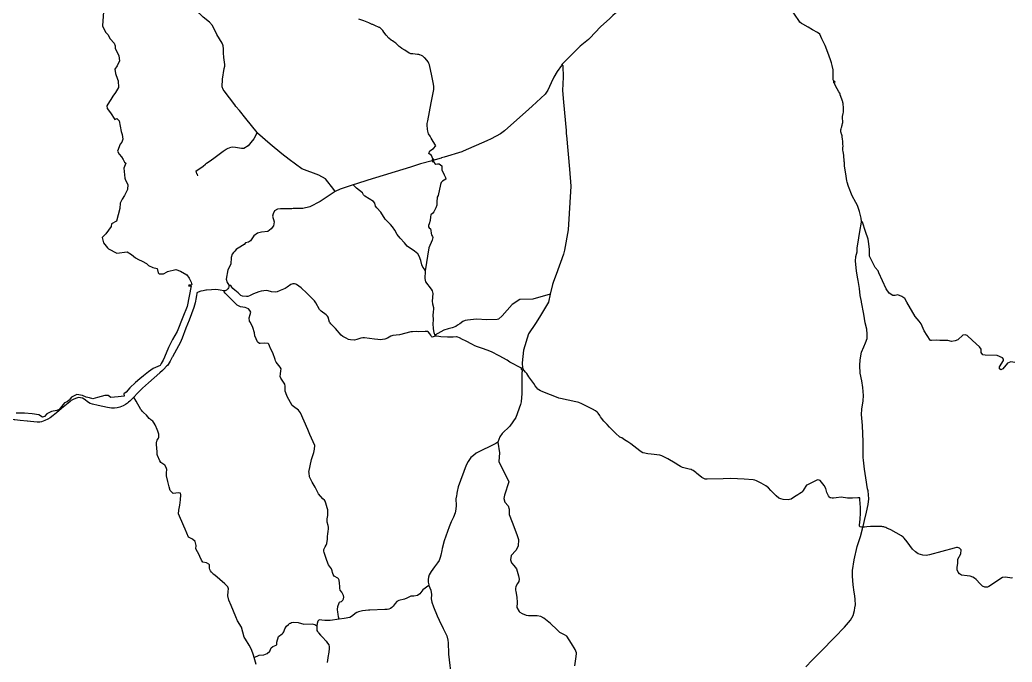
# Model space of a CAD drawing. Extents: x 0 to 452, y 0 to 685.
# Drawn here: x 90.6 to 255.6, y 258.5 to 365.3 of the extents above; entities that cross this region are included whole.
import ezdxf

# ---------------------------------------------------------------- set-up
doc = ezdxf.new("R2010")
doc.units = 0
doc.layers.get('0').update_dxf_attribs({"linetype": 'CONTINUOUS'})

msp = doc.modelspace()

# ---------------------------------------------------------------- linework, layer by layer
at = {"color": 2}
for points in [[(124.304557, 361.320512), (124.245026, 361.417526), (123.391745, 362.840764), (122.658629, 364.356606), (122.132769, 364.905616), (121.084358, 365.753385), (120.407465, 366.387283), (120.229974, 366.751085), (120.035946, 367.157882), (119.910269, 367.700278), (119.803333, 368.116996), (119.716241, 368.441111), (119.629149, 369.385894), (119.571823, 370.167517), (119.503472, 370.468481), (119.421893, 370.608489), (119.295113, 370.749601), (119.068012, 370.923785), (118.888316, 370.952448), (118.718542, 370.96237), (118.505773, 370.928194), (118.311745, 370.851024), (117.71092, 370.491632)], [(222.380087, 363.637821), (221.678941, 364.041311), (220.810226, 364.558351), (220.58533, 364.68513), (220.49934, 364.733637), (220.298698, 364.895694), (220.095851, 365.164687), (219.493924, 366.080807), (218.723325, 367.222925), (218.482995, 367.580113), (218.31763, 367.798394), (218.128012, 367.920764), (217.910833, 367.980295), (217.310009, 368.171016), (216.963845, 368.384887), (216.8073, 368.575607), (216.719106, 368.725538), (216.619887, 368.928385), (216.560356, 369.152179), (216.574687, 369.48401), (216.732335, 369.990026), (216.994713, 370.496042), (217.014557, 370.532422)], [(159.794002, 344.321033), (159.02671, 345.596545), (158.812838, 345.937196), (158.572509, 346.334071), (158.497543, 346.540226), (158.455651, 346.766224), (158.409349, 347.123412), (158.347613, 347.758412), (158.363047, 348.077014), (158.440217, 348.525703), (159.006866, 351.471398), (159.424688, 353.696102), (159.463273, 354.045573), (159.455556, 354.247318), (159.3398, 354.85145), (159.030018, 356.23941), (158.777561, 357.522639), (158.715825, 357.792734), (158.639757, 358.011016), (158.493134, 358.283316), (158.303516, 358.577665), (157.962865, 358.949184), (157.851519, 359.0473), (157.737969, 359.143212), (157.627726, 359.222587), (157.517483, 359.285425), (157.399523, 359.352674), (157.132734, 359.462917), (157.045643, 359.48717), (156.944219, 359.511424), (156.749088, 359.550009), (156.344497, 359.588594), (155.958646, 359.619462), (155.642248, 359.652535), (155.518776, 359.698837), (155.355616, 359.764982), (155.105365, 359.917118), (154.857318, 360.070356), (154.609271, 360.226901), (154.139636, 360.508021), (153.850799, 360.72079), (153.707483, 360.836545), (153.581806, 360.953403), (153.392188, 361.116562), (153.103351, 361.399887), (152.95342, 361.525564), (152.792465, 361.642422), (152.555443, 361.796762), (152.342674, 361.914722), (151.952413, 362.213481), (151.501519, 362.737135), (151.126693, 363.254175), (150.941484, 363.50112), (150.847778, 363.625694), (150.761788, 363.722708), (150.681311, 363.808698), (150.619575, 363.866024), (150.590912, 363.892482), (150.552326, 363.918941), (150.448698, 363.989496), (150.349479, 364.036901), (150.238134, 364.085408), (149.744245, 364.276128), (149.286736, 364.510946), (149.198542, 364.534097), (148.663863, 364.797578), (147.834835, 365.108463), (146.989271, 365.41053)], [(223.607092, 362.901398), (223.217934, 363.163776), (222.380087, 363.637821)], [(124.593394, 357.21947), (124.693715, 357.607526), (124.69592, 357.880929), (124.552604, 359.041788), (124.523941, 359.277708), (124.494175, 359.526857), (124.483151, 359.781519), (124.473229, 360.015234), (124.454488, 360.48928), (124.426927, 360.95671), (124.377318, 361.157352), (124.304557, 361.320512)], [(224.486832, 361.041597), (223.960972, 362.10434), (223.607092, 362.901398)], [(225.804236, 355.656224), (225.799826, 356.219566), (225.800929, 356.99678), (225.667535, 357.672569), (225.545165, 358.145512), (225.385312, 358.637196), (225.180261, 359.229201), (224.966389, 359.863099), (224.486832, 361.041597)], [(143.02934, 336.741823), (142.822083, 337.10783), (141.433021, 338.878333), (140.33059, 339.485773), (137.479705, 340.545208), (135.387292, 342.087509), (134.170208, 343.028984), (132.226623, 344.599948), (130.146337, 346.468568), (130.074679, 346.556762), (128.191727, 348.867457), (127.11355, 350.189271), (126.556823, 350.895929), (126.341849, 351.168229), (124.562526, 353.465694), (124.451181, 353.696102), (124.280304, 354.161328), (124.334323, 355.447864), (124.593394, 357.21947)], [(180.725851, 357.850061), (180.890113, 357.632882), (180.928698, 355.748828), (180.843811, 353.554991), (181.01138, 351.614713), (181.41928, 346.901823), (181.444636, 346.522587)], [(225.93763, 355.043273), (225.913377, 355.114931), (225.852743, 355.289114), (225.804236, 355.656224)], [(225.93763, 355.043273), (225.906762, 354.961693), (225.90566, 354.882318), (225.977318, 354.757743), (226.048976, 354.752231), (226.110712, 354.819479), (226.131658, 354.941849), (226.082049, 355.063116), (225.994957, 355.089575), (225.93763, 355.043273)], [(227.241806, 347.504852), (227.267162, 347.593047), (227.315668, 347.767231), (227.386224, 348.048351), (227.424809, 348.231354), (227.435833, 348.363646), (227.436936, 348.414357), (227.430321, 348.469479), (227.420399, 348.579722), (227.392838, 348.803516), (227.386224, 349.027309), (227.393941, 349.24559), (227.478828, 349.738377), (227.517413, 349.931302), (227.552691, 350.123125), (227.560408, 350.174939), (227.560408, 350.309436), (227.56592, 350.52441), (227.56592, 350.667726), (227.554896, 350.838602), (227.500877, 351.179253), (227.468906, 351.375486), (227.431424, 351.568412), (227.412682, 351.657708), (227.387326, 351.751415), (227.317873, 351.942135), (227.25283, 352.127344), (227.0125, 352.811953), (226.968403, 352.94204), (226.909974, 353.076537), (226.766658, 353.340017), (226.486641, 353.835009), (226.277179, 354.213142), (226.089766, 354.605607), (226.061102, 354.689392), (226.048976, 354.752231)], [(130.074679, 346.556762), (129.533386, 345.481892), (129.042804, 344.892092), (128.588602, 344.358516), (127.868715, 343.887778), (127.455304, 343.883368), (126.488472, 344.091727)], [(181.444636, 346.522587), (181.468889, 346.331866)], [(230.554609, 331.802934), (230.508307, 332.29572), (230.190807, 333.436736), (229.853463, 334.40908), (229.602109, 334.9173), (228.995773, 336.017526), (228.370694, 337.570851), (228.165643, 338.295148), (228.11934, 338.552014), (227.905469, 339.675391), (227.705929, 340.946493), (227.6927, 341.247457), (227.687187, 341.549523), (227.675061, 341.733628), (227.650807, 342.145937), (227.624349, 342.431467), (227.619939, 342.475564), (227.604505, 342.615573), (227.57474, 342.759991), (227.517413, 343.145842), (227.476623, 343.387274), (227.446858, 343.630912), (227.457882, 344.111571), (227.458984, 344.1248), (227.461189, 344.218507), (227.446858, 344.65066), (227.410477, 345.079505), (227.368585, 345.533707), (227.348741, 345.760807), (227.33441, 345.877665), (227.309054, 345.985703), (227.199913, 346.319739), (227.169045, 346.432187), (227.154713, 346.489514), (227.121641, 346.655981), (227.118333, 346.700078), (227.104002, 346.861033), (227.108412, 346.947023), (227.123845, 347.030807), (227.160226, 347.196172)], [(227.160226, 347.196172), (227.202118, 347.369253), (227.241806, 347.504852)], [(181.468889, 346.331866), (181.489835, 346.084922), (181.977109, 340.454809), (182.209722, 337.663455), (181.778672, 330.359852), (181.176745, 326.997439), (181.025712, 326.330469), (179.784375, 322.982387), (179.357734, 321.78625), (179.186858, 321.307795), (178.809826, 319.716988), (178.489019, 318.363203), (177.016172, 315.882734), (176.322743, 314.84204), (175.156372, 313.09138), (174.349393, 310.367274), (174.154262, 308.299114), (174.197257, 307.407248)], [(121.47572, 341.279427), (121.604705, 341.410616), (121.667543, 341.464635), (122.240807, 341.868125), (123.101806, 342.441389), (124.450078, 343.441293), (124.938455, 343.774227), (125.145712, 343.88888), (125.248238, 343.945104), (125.480851, 344.029991)], [(126.488472, 344.091727), (125.911901, 344.121493), (125.480851, 344.029991)], [(158.62763, 343.074184), (158.796302, 343.519566), (159.364054, 343.904314), (159.794002, 344.321033)], [(159.292396, 342.172396), (159.254913, 342.160269), (159.044349, 342.726918), (158.62763, 343.074184)], [(159.367361, 341.724809), (159.397127, 341.664175), (159.431302, 341.611259), (159.591155, 341.398489), (159.786285, 341.28053), (160.046458, 341.369826), (160.322066, 341.351085), (160.759731, 341.047917)], [(119.962083, 340.185816), (120.381007, 340.472448), (121.109713, 340.971849), (121.47572, 341.279427)], [(120.226667, 339.376632), (120.148394, 339.572864), (120.05579, 339.682005), (119.962083, 340.185816)], [(160.759731, 341.047917), (160.799418, 340.377639), (161.162118, 339.514436), (161.373785, 339.064644), (161.436623, 338.780217), (160.888715, 338.470434), (160.651693, 338.252153), (160.565703, 337.941267), (160.139062, 336.081467), (159.997951, 335.827908), (159.954957, 334.955885), (159.918576, 334.491762), (159.781875, 334.045278), (159.469887, 333.369488), (159.265937, 333.146797), (158.961667, 332.873394), (158.871268, 332.563611), (158.808429, 331.928611), (158.648576, 331.402752), (158.565894, 331.080842), (158.563689, 330.896736), (158.654088, 330.722552), (158.885599, 330.538446), (158.970486, 330.334496), (158.974896, 329.793203), (159.028915, 329.553976), (159.19428, 329.266241), (159.251606, 329.082135), (159.247196, 328.912361), (159.164514, 328.658802), (158.589045, 327.399826), (158.012474, 323.551241)], [(158.012474, 323.551241), (157.893412, 323.830156), (157.610087, 324.153168), (157.452439, 324.564375), (157.296997, 325.27434), (157.013672, 326.025095), (156.795391, 326.381181), (156.224332, 326.82105), (154.984097, 327.645668), (154.54092, 328.220035), (153.86513, 329.00276), (153.349193, 329.602482), (152.980981, 330.31796), (152.597335, 330.854844), (152.253377, 331.281484), (151.342769, 332.140278), (150.644931, 333.303342), (149.966936, 334.030946), (149.74645, 334.297734), (149.608646, 334.837925), (149.395877, 335.077153), (147.988073, 335.985556), (147.75105, 336.220373), (147.583481, 336.558819), (146.614444, 337.333828), (146.025747, 337.886146)], [(230.195217, 320.607752), (229.978038, 321.960434), (229.927326, 322.23053), (229.685894, 323.526988), (229.686997, 323.563368), (229.527144, 325.171814), (229.612031, 325.967769), (229.802752, 326.749392), (229.825903, 327.329271), (230.115842, 329.038038), (230.251441, 330.120625), (230.5502, 331.684974), (230.554609, 331.802934)], [(234.609349, 320.56145), (233.422031, 323.220512), (233.299662, 323.546832), (232.783724, 324.143246), (232.089193, 325.565382), (231.855477, 326.028403), (231.874219, 327.09776), (231.77941, 328.038134), (231.62066, 328.845113), (231.203941, 330.090859), (230.70013, 331.629852), (230.554609, 331.802934)], [(158.012474, 323.551241), (157.987118, 323.273429)], [(157.987118, 323.273429), (157.929792, 322.50283), (157.91987, 322.275729), (157.984913, 322.008941), (158.085234, 321.722309), (158.988125, 320.523967), (159.154592, 320.254974), (159.260425, 319.805182), (159.182153, 318.528568), (159.216328, 318.095312), (159.375078, 317.484566), (159.405946, 317.232109)], [(124.779705, 319.873533), (124.595599, 320.096224), (124.527248, 320.24395)], [(158.917569, 312.870894), (158.764332, 313.121146), (158.542743, 313.398958), (158.368559, 313.49928), (158.000347, 313.491562), (156.96737, 313.45408), (156.548446, 313.458489), (155.878168, 313.451875), (155.61138, 313.40447), (153.750477, 312.93704), (152.631511, 312.815773), (152.289757, 312.717656), (151.72862, 312.385825), (151.315208, 312.217153), (150.931562, 312.139982), (150.520356, 312.116832), (150.117969, 312.165338), (149.592109, 312.235894), (147.943976, 312.429922), (147.626476, 312.442049), (147.317795, 312.390234), (146.9573, 312.250226), (146.635391, 312.133368), (146.279306, 312.067222), (145.564931, 312.085963), (145.247431, 312.17526), (144.872604, 312.359366), (144.330208, 312.668047), (144.014913, 312.903967), (143.091076, 313.990963), (142.327092, 314.748333), (142.200312, 314.902674), (142.109913, 315.043785), (141.851944, 315.840842), (141.749418, 316.058021), (141.536649, 316.249844), (140.69329, 316.888151), (140.445243, 317.168168), (139.851033, 318.24855), (139.608498, 318.561641), (138.310937, 319.847075), (137.401432, 320.716892), (136.599965, 321.31), (136.483108, 321.366224), (136.28908, 321.42796), (136.010165, 321.403707), (135.69928, 321.286849), (135.073099, 320.83816), (134.708194, 320.618776), (133.891293, 320.285842), (133.376458, 320.074175), (133.144948, 320.032283), (132.459236, 320.074175), (131.917943, 320.23954), (131.578394, 320.303481), (131.183724, 320.268203), (130.725113, 320.209774), (130.36572, 320.103941), (129.909314, 319.903299), (129.452908, 319.751163), (128.813498, 319.425946), (128.54671, 319.31901), (128.275512, 319.311293), (127.651537, 319.360903), (127.368212, 319.452405), (126.915113, 319.893377), (126.339644, 320.376241), (126.026554, 320.658463), (125.851268, 320.854696), (125.72559, 321.104948), (125.598811, 321.15125), (125.467622, 321.109357), (125.365095, 321.06526)], [(221.260018, 257.749366), (222.320556, 258.855104), (223.771354, 260.320234), (226.102995, 262.69487), (227.710338, 264.358437), (228.691502, 265.496146), (229.132474, 266.292101), (229.368394, 267.126641), (229.43454, 267.564306), (229.51612, 268.035043), (229.47974, 268.92691), (229.418004, 269.560807), (229.327604, 270.161632), (229.131372, 271.368793), (229.049792, 272.832821), (229.066328, 273.777604), (229.324297, 275.532674), (229.843542, 277.738637), (230.383733, 279.416537), (230.724384, 280.696458), (230.768481, 280.962144), (230.787222, 281.06908), (231.037474, 282.048038), (231.393559, 283.483403), (231.634991, 284.707101), (231.748542, 285.688264), (231.663655, 286.995746), (231.519236, 287.360651), (231.264575, 289.143281), (231.023143, 290.579748), (230.848958, 292.073542), (230.796042, 292.527743), (230.839037, 294.034766), (230.828012, 294.342344), (230.825807, 294.771189), (230.824705, 295.186806), (230.767379, 296.494288), (230.682491, 297.8602), (230.511615, 299.694644), (230.567838, 300.561155), (230.839037, 301.968958), (230.852266, 302.836571), (230.767379, 304.20138), (230.567838, 305.282864), (230.312075, 306.561684), (230.241519, 307.828377), (230.30105, 308.762135), (230.554609, 310.060799), (230.939358, 310.935026), (231.188507, 311.583255), (231.482856, 312.347239), (231.478446, 313.046181), (231.42112, 313.88513), (231.165356, 314.909288), (230.923924, 316.360087), (230.525946, 318.378637), (230.50941, 318.476753), (230.340738, 319.460121), (230.195217, 320.607752)], [(256.005321, 308.325573), (255.368116, 308.444635), (254.815799, 308.200998), (254.024254, 307.280469), (253.71888, 307.118412), (253.476345, 307.261727), (253.47855, 307.603481), (254.15875, 308.689375), (254.145521, 308.908759), (253.955903, 309.11822), (253.082778, 309.469896), (251.067535, 309.580139), (250.721372, 309.633056), (250.432535, 309.973707), (250.421511, 310.550278), (250.130469, 310.939436), (248.968507, 311.966901), (248.088768, 312.795929), (247.764653, 312.950269), (247.395338, 312.899557), (246.53875, 312.121241), (246.083446, 311.919496), (245.480417, 311.844531), (244.87408, 311.979028), (243.564393, 311.97572), (242.934905, 312.023125), (242.189662, 311.966901), (242.041936, 312.001076), (241.963663, 312.018715), (241.474184, 312.81467), (240.928481, 313.619444), (240.46546, 314.734002), (240.127014, 315.227891), (239.460043, 315.977543), (238.070981, 318.384149), (237.723715, 318.997101), (237.229826, 319.326727), (236.56947, 319.590208), (236.160469, 319.454609), (235.758082, 319.484375), (235.161667, 319.854792), (234.609349, 320.56145)], [(124.991372, 319.639818), (124.779705, 319.873533)], [(138.693481, 289.976719), (138.682457, 290.088064), (139.107995, 292.219062), (139.475104, 293.372205), (139.610703, 293.948776), (139.66362, 294.515425), (138.847821, 296.343255), (138.518194, 297.198741), (137.269141, 299.96033), (136.959358, 300.385868), (136.108281, 301.047326), (135.920868, 301.192847), (135.075304, 302.70428), (135.01908, 302.855312), (134.750087, 303.579609), (134.711502, 304.106571), (134.726936, 304.378871), (134.666302, 304.716215), (134.029097, 305.734861), (133.905625, 306.021493), (133.951927, 306.471285), (134.036814, 306.975095), (134.052248, 307.292595), (133.890191, 307.532925), (133.230937, 308.386207), (133.140538, 308.604488), (133.044627, 308.834896), (132.657674, 309.967092), (132.292769, 310.680364), (132.145043, 311.107005), (132.013854, 311.378203), (131.879358, 311.506085), (131.316016, 311.532543), (130.548724, 311.478524), (130.45171, 311.500573), (130.259887, 311.641684), (130.132005, 311.762951), (129.704262, 312.765061), (129.641424, 313.276588), (129.354792, 314.145304), (128.967838, 314.974332), (128.812396, 315.230095), (128.75066, 315.757057), (128.912717, 316.285121), (129.037292, 316.687509), (128.881849, 317.002804), (128.633802, 317.235417), (128.078177, 317.457005), (127.293247, 317.606936), (126.769592, 317.89026), (126.179792, 318.427144), (125.61645, 318.990486), (124.991372, 319.639818)], [(178.809826, 319.716988), (175.903819, 318.871424), (173.757387, 318.827326), (172.458724, 317.950894), (170.81059, 316.11645), (170.219687, 315.518932)], [(159.405946, 317.232109), (159.317752, 316.672075), (159.289088, 316.178186), (159.359644, 315.490269), (159.304523, 314.71967), (159.324366, 314.031753), (159.347518, 313.922613), (159.468785, 313.347144), (159.598872, 312.86428)], [(164.283099, 315.148516), (163.753932, 314.746128), (163.381311, 314.534462), (163.082552, 314.295234), (162.465191, 314.112231), (161.801528, 313.949071), (161.102587, 313.712049), (159.598872, 312.86428)], [(170.219687, 315.518932), (169.956207, 315.47704), (168.272795, 315.40428), (166.522136, 315.516727), (165.057005, 315.39546), (164.676667, 315.301753), (164.283099, 315.148516)], [(159.665018, 312.700017), (159.490833, 312.643793), (159.170026, 312.520321), (159.034427, 312.680174), (158.917569, 312.870894)], [(159.598872, 312.86428), (159.665018, 312.700017)], [(163.697708, 312.41559), (163.415486, 312.545677), (163.292014, 312.577648), (163.185078, 312.591979), (162.669141, 312.558906), (162.181866, 312.552292), (161.702309, 312.566623), (160.597674, 312.606311), (159.968186, 312.707734), (159.665018, 312.700017)], [(174.034097, 307.367561), (172.104844, 308.397231), (171.609852, 308.694887), (170.277014, 309.436823), (169.054418, 310.097179), (168.314687, 310.404757), (167.552908, 310.652804), (166.693012, 310.948255), (166.274088, 311.116927), (165.84855, 311.325287), (164.718559, 311.90737), (164.218056, 312.163134), (163.697708, 312.41559)], [(174.174106, 307.085338), (174.095833, 306.66421), (174.092526, 303.188246), (173.984488, 301.822335), (173.86763, 301.369236), (173.060651, 299.186424), (172.085, 297.746649), (170.790747, 296.521849)], [(174.069375, 307.394019), (174.034097, 307.367561), (174.005434, 307.331181), (173.987795, 307.288186), (173.983386, 307.241884), (173.992205, 307.195582), (174.013151, 307.154792), (174.045122, 307.120616), (174.083707, 307.097465), (174.127804, 307.085338), (174.174106, 307.085338), (174.220408, 307.09967), (174.261198, 307.127231), (174.290963, 307.164713), (174.309705, 307.209913), (174.314115, 307.259523), (174.30309, 307.30803), (174.278837, 307.352127), (174.242457, 307.3852), (174.197257, 307.407248), (174.154262, 307.414965), (174.110165, 307.410556), (174.069375, 307.394019)], [(202.994948, 290.04066), (202.553976, 290.362569), (202.40184, 290.448559), (202.24309, 290.522422), (201.911259, 290.619436), (201.207908, 290.771571), (200.986319, 290.827795), (200.791189, 290.901658), (200.472587, 291.060408), (200.159497, 291.241207), (199.547648, 291.598394), (198.326155, 292.302847), (197.551146, 292.726181), (197.354913, 292.81658), (197.168602, 292.877213), (196.991111, 292.912491), (195.591024, 293.085573), (195.037604, 293.157231), (194.746562, 293.201328), (194.498516, 293.248732), (194.209679, 293.345746), (193.925252, 293.480243), (193.684922, 293.641198), (192.697144, 294.402977), (192.193333, 294.789931), (191.711571, 295.15263), (191.164766, 295.50651), (190.696233, 295.786528), (190.379835, 295.938663), (190.228802, 296.040087), (189.760269, 296.454601), (188.646814, 297.606641), (188.247734, 298.026667), (187.715261, 298.585599), (187.342639, 299.066259), (187.159636, 299.330842), (187.031754, 299.508333), (186.749531, 299.888672), (186.569835, 300.094826), (186.316276, 300.305391), (185.817977, 300.584306), (185.282196, 300.838967), (184.03645, 301.453021), (183.550278, 301.658073), (183.300026, 301.746267), (183.039852, 301.817925), (180.523004, 302.340477), (180.212118, 302.430877), (179.534123, 302.688845), (178.134037, 303.24447), (177.44612, 303.506849), (177.150668, 303.64796), (176.912543, 303.8023), (176.751588, 303.905929), (176.571893, 304.099957), (176.308412, 304.459349), (176.061467, 304.822049), (175.257795, 305.933299), (174.893993, 306.488924), (174.683429, 306.754609), (174.47066, 306.998246), (174.309705, 307.209913)], [(117.912665, 281.130816), (117.006467, 283.208898), (117.068203, 283.788776), (117.221441, 284.624418), (117.318455, 285.521797), (117.40224, 286.329878), (117.318455, 286.634149), (117.024106, 286.695885), (116.137752, 286.560287), (115.612995, 287.062995), (115.454245, 287.667127), (115.221632, 288.539149), (114.989019, 289.488342), (115.022092, 290.006484), (115.043038, 290.575338), (114.948229, 290.90717), (114.705694, 291.250026), (114.042031, 291.708637), (113.867847, 291.964401), (113.523889, 292.890443), (113.479792, 293.063524), (113.457743, 293.205738), (113.440104, 293.347951), (113.436797, 293.375512), (113.372856, 294.213359), (113.34309, 294.620156), (113.332066, 294.853871), (113.340886, 294.985061), (113.354115, 295.095304), (113.38388, 295.213264), (113.479792, 295.449184), (113.659488, 295.781016), (113.714609, 295.94197), (113.741068, 296.053316), (113.756502, 296.19553), (113.752092, 296.316797), (113.733351, 296.433655), (113.685946, 296.587995), (113.574601, 296.915417), (113.46105, 297.222995), (113.168906, 297.875634), (113.117092, 297.975955), (112.951727, 298.232821), (112.715807, 298.564653), (112.409332, 298.795061), (112.266016, 298.904201), (112.138134, 299.047517), (111.658576, 299.589913), (111.185634, 300.018759), (110.97066, 300.248064), (110.851597, 300.394687), (110.764505, 300.510443), (109.965243, 301.899505), (109.600338, 302.599549)], [(170.790747, 296.521849), (170.428047, 295.960712), (170.09842, 295.106328), (170.377335, 293.302752), (170.272604, 291.853056), (171.909713, 288.482925), (171.171085, 286.295703), (171.083993, 285.712517), (171.248255, 285.117205), (171.793958, 284.515278), (171.975859, 283.979496), (171.944991, 283.08322), (172.477465, 281.805503), (173.248064, 279.735139), (173.524774, 278.938082), (173.442092, 277.81691), (173.07388, 277.110252), (172.308793, 276.25697), (172.191936, 275.550312), (172.327535, 275.055321), (172.764097, 274.590095), (173.160972, 274.0477), (173.50934, 272.885738), (173.615174, 272.300347), (173.59092, 271.94316), (173.328542, 271.613533), (173.092622, 271.118542), (173.025373, 270.763559), (173.029783, 270.518819), (173.050729, 270.284002), (173.260191, 269.311658), (173.293264, 268.438533), (173.262396, 267.594071), (173.625095, 266.925998)], [(170.09842, 295.106328), (169.730208, 294.893559), (166.484653, 293.263064), (166.034861, 292.875009), (165.615938, 292.526641), (165.127561, 291.867387), (164.817778, 291.286406), (163.500373, 287.666024), (163.306345, 286.872274), (163.27217, 286.613203), (163.185078, 286.085139), (163.148698, 285.935208), (163.126649, 285.658498), (163.128854, 284.553863), (163.097986, 283.940912), (162.981129, 283.340087), (162.702213, 282.649965), (162.298724, 281.852908), (161.975712, 281.041519), (161.13566, 278.690035), (160.828082, 277.427752), (160.764141, 277.109149), (160.608698, 276.334141), (160.486328, 275.906398), (160.304427, 275.438967), (160.074019, 275.03658), (159.574618, 274.39717), (158.991432, 273.578064), (158.683854, 273.035668), (158.562587, 272.628871), (158.511875, 272.29263), (158.522899, 271.813073), (158.611094, 271.382023), (158.597865, 271.272882)], [(139.231467, 288.465287), (138.759627, 289.351641), (138.693481, 289.976719)], [(203.094167, 289.960182), (202.994948, 290.04066)], [(226.346632, 285.855833), (225.885816, 285.810634), (225.638872, 285.799609), (225.462483, 285.833785), (225.350035, 285.86796), (225.232075, 285.931901), (225.045764, 286.146875), (224.795512, 286.736675), (224.609201, 287.372778), (224.355643, 287.869974), (224.119722, 288.159913), (223.651189, 288.695694), (223.47921, 288.796016), (223.44724, 288.80263), (223.228958, 288.810347), (222.457257, 288.442135), (221.559879, 288.016597), (221.416562, 287.9273), (221.295295, 287.801623), (220.98441, 287.329783), (220.815738, 287.068507), (220.65809, 286.854635), (220.551155, 286.739982), (220.27224, 286.536033), (219.972379, 286.336493), (219.414549, 285.982613), (218.83908, 285.62763), (218.584418, 285.538333), (218.349601, 285.501953), (217.537109, 285.578021), (217.154566, 285.675035), (216.786354, 285.810634), (216.37184, 286.150182), (215.481076, 287.079531), (215.059948, 287.512787), (214.632205, 287.830287), (213.861606, 288.284488), (213.099826, 288.681363), (212.814297, 288.756328), (212.554123, 288.80704), (211.038281, 288.916181), (208.805859, 289.033038), (207.540269, 289.003273), (204.856953, 288.92059), (204.563707, 288.959175), (204.303533, 289.037448), (204.012491, 289.202812), (203.094167, 289.960182)], [(143.698516, 265.673637), (143.622448, 266.082639), (143.557405, 266.479514), (143.489054, 266.85875), (143.443854, 267.254523), (143.512205, 267.782587), (143.720564, 268.383412), (143.777891, 268.473811), (143.885929, 268.532239), (144.107518, 268.629253), (144.339028, 268.813359), (144.454783, 269.062509), (144.486754, 269.355755), (144.43053, 269.633568), (144.278394, 269.932326), (144.146102, 270.146198), (143.879314, 270.506693), (143.812066, 270.807656), (143.806554, 271.093186), (143.771276, 271.632274), (143.691901, 272.172465), (143.619141, 272.365391), (143.458186, 272.497682), (142.878307, 272.835026), (142.707431, 273.087482), (142.617031, 273.407187), (142.549783, 273.719175), (142.419696, 274.020139), (141.952266, 274.727899), (141.678863, 275.432352), (141.202613, 276.74645), (141.172847, 276.996701), (141.180564, 277.274514), (141.375694, 277.696745), (141.536649, 277.970148), (141.665634, 278.257882), (141.742804, 278.973359), (141.756033, 279.403307), (141.803438, 279.834357), (141.899349, 280.260998), (141.942344, 280.698663), (141.9225, 280.945607), (141.857457, 281.237752), (141.737292, 281.787864), (141.729575, 282.341285), (141.813359, 282.885885), (141.842023, 283.117396), (141.835408, 283.519783), (141.803438, 283.833976), (141.725165, 284.197778), (141.501372, 284.938611), (141.381207, 285.290287), (141.275373, 285.443524), (141.007483, 285.669523), (140.273264, 286.513984), (139.690078, 287.607595), (139.231467, 288.465287)], [(229.064123, 285.807326), (228.635278, 285.788585), (228.210842, 285.807326), (227.145894, 285.926389), (226.346632, 285.855833)], [(230.542483, 280.976476), (230.328611, 281.033802), (230.229393, 281.124201), (230.184193, 281.276337), (230.298845, 282.269627), (230.367196, 283.292682), (230.384835, 284.233056), (230.284514, 285.572509), (230.26908, 285.850321), (229.932838, 285.843707), (229.064123, 285.807326)], [(118.11441, 280.6248), (117.912665, 281.130816)], [(122.067726, 274.82822), (121.668646, 275.014531), (121.024826, 275.153437), (120.84072, 275.478655), (120.569523, 276.07066), (120.426207, 276.38375), (119.890425, 277.358299), (119.935625, 277.93928), (119.757031, 278.56546), (119.322674, 278.96013), (118.678854, 279.308498), (118.11441, 280.6248)], [(230.768481, 280.962144), (230.542483, 280.976476)], [(246.631354, 273.476641), (246.440634, 273.861389), (246.440634, 274.240625), (246.542057, 274.977049), (246.565208, 275.66717), (247.061302, 276.557934), (247.123038, 277.20947), (246.828689, 277.496102), (246.488038, 277.568863), (246.317162, 277.605243), (245.945643, 277.501614), (241.860035, 276.365009), (241.262518, 276.255868), (240.727838, 276.286736), (239.960547, 276.527066), (239.536111, 276.844566), (239.014662, 277.294357), (238.100747, 278.534592), (237.639931, 279.153056), (237.474566, 279.28204), (237.162578, 279.547726), (236.286146, 280.007439), (235.395382, 280.51125), (234.774713, 280.79237), (234.557535, 280.891588), (234.353585, 280.954427), (234.24224, 281.001832), (234.106641, 281.026085), (233.894974, 281.056953), (233.659054, 281.093333), (232.023047, 281.10105), (231.442066, 281.007344), (231.023143, 280.961042), (230.768481, 280.962144)], [(124.713559, 271.571641), (123.012509, 272.982752), (122.773281, 273.180087), (122.708238, 273.242925), (122.485547, 273.467821), (122.331207, 273.710356), (122.229783, 273.923125), (122.171354, 274.168967), (122.149306, 274.55592), (122.129462, 274.732309), (122.067726, 274.82822)], [(246.814358, 273.21316), (246.631354, 273.476641)], [(255.636007, 272.517526), (255.412213, 272.494375), (255.200547, 272.519731), (254.424436, 272.659739), (253.960312, 272.589184), (251.713559, 271.093186), (251.45559, 270.977431), (251.066432, 270.998377), (250.660738, 271.133976), (250.241814, 271.563924), (249.616736, 272.252943), (249.311363, 272.476736), (249.017014, 272.670764), (248.610217, 272.795338), (248.122943, 272.861484), (247.167136, 273.000391), (246.814358, 273.21316)], [(129.925851, 258.141832), (129.560946, 259.312613), (129.444088, 259.695156), (129.151944, 260.647656), (128.753967, 261.34329), (128.139913, 262.364141), (127.924939, 262.666207), (127.449792, 264.360642), (126.805972, 265.381493), (126.535877, 266.040746), (126.131285, 267.029627), (125.728898, 267.955668), (125.350764, 268.837613), (125.205243, 269.52553), (125.25816, 270.275182), (125.334227, 270.742613), (125.226189, 271.06783), (125.05862, 271.237604), (124.713559, 271.571641)], [(158.597865, 271.272882), (157.608984, 270.535356), (157.105174, 269.891537), (156.701684, 269.628056), (156.112986, 269.504583), (155.632326, 269.473715), (154.934488, 269.179366), (154.562969, 269.023924), (153.601649, 268.775877), (153.3073, 268.620434), (153.014054, 268.302934), (152.684427, 267.831094), (152.4452, 267.598481), (152.212587, 267.451857), (151.987691, 267.348229), (151.659167, 267.305234), (151.318516, 267.301927), (148.811588, 267.179557), (148.565747, 267.153099), (147.586788, 267.047266), (146.904384, 266.891823), (146.633186, 266.776068), (146.377422, 266.607396), (145.943064, 266.205009), (145.499887, 265.933811), (144.540773, 265.789392), (143.698516, 265.673637), (142.205825, 265.463073), (141.902656, 265.455356)], [(158.597865, 271.272882), (158.926389, 270.516614), (159.03553, 269.74822), (159.025608, 269.03605), (159.114905, 268.483732), (159.367361, 267.708724), (159.982518, 266.211623), (160.322066, 265.527014), (160.990139, 264.136849), (161.595373, 262.888898), (161.797118, 262.174523), (161.825781, 261.753394), (161.829088, 261.445816), (161.902951, 260.258498), (161.88862, 259.791068), (161.915078, 259.415139), (161.976814, 258.924557), (162.276675, 256.590712)], [(182.889922, 257.935677), (183.049774, 259.107561), (183.160018, 259.911232), (183.146788, 260.081007), (183.044262, 260.334566), (182.92079, 260.642144), (182.344219, 261.632127), (181.57362, 262.832674), (181.172335, 263.08513), (180.382995, 263.441215), (179.94974, 263.893212), (178.841797, 264.979106), (177.725035, 265.851128), (177.230043, 266.112405), (176.612682, 266.236979), (175.433082, 266.22375), (175.169601, 266.222648), (174.859818, 266.276667), (174.168594, 266.557787), (173.800382, 266.780477), (173.625095, 266.925998)], [(133.336771, 261.487708), (133.362127, 261.877969), (133.634427, 262.805113), (134.223125, 263.220729), (134.395104, 263.393811), (134.491016, 263.553663), (134.671814, 264.051962), (134.952934, 264.495139), (135.284766, 264.804922), (135.473281, 264.948238), (135.549349, 265.003359), (135.628724, 264.995642), (135.781962, 265.103681), (136.193168, 265.181953), (136.867856, 265.103681), (137.860043, 264.871068), (139.192882, 264.918472), (139.642674, 264.793898), (139.978915, 264.571207)], [(139.978915, 264.571207), (139.971198, 264.5227), (139.970095, 264.207405), (139.966788, 264.011172), (139.98112, 263.921875), (139.999861, 263.81053), (140.127743, 263.60658), (140.191684, 263.499644), (140.26224, 263.403732), (140.61612, 263.020087), (140.958976, 262.659592), (141.555391, 262.009158), (141.782491, 261.711502), (141.966597, 261.388489), (142.059201, 261.097448), (142.071328, 260.900113), (142.059201, 260.690651), (141.924705, 259.843984), (141.88171, 259.62901), (141.801233, 259.258594), (141.749418, 258.879357), (141.711936, 258.491302)], [(141.902656, 265.455356), (141.349236, 265.467482), (140.80684, 265.503863), (140.439731, 265.551267), (140.300825, 265.531424), (140.17625, 265.358342), (140.059393, 264.962569), (139.978915, 264.571207)], [(129.560946, 259.312613), (130.434071, 259.677517), (131.20908, 259.732639), (131.751476, 259.942101), (132.19355, 260.375356), (132.410729, 260.894601)], [(132.410729, 260.894601), (132.705078, 261.150364)], [(132.705078, 261.150364), (133.215504, 261.34329)], [(133.215504, 261.34329), (133.336771, 261.487708)]]:
    msp.add_lwpolyline(points, dxfattribs=at)
at = {"color": 7}
for points in [[(104.522543, 366.665095), (104.360486, 364.298177), (104.554514, 363.875946), (104.909497, 363.175903), (105.262274, 362.828637), (105.617257, 362.129696), (106.322812, 361.43296), (106.48928, 360.974349), (106.459514, 360.52125), (106.748351, 359.995391), (107.07467, 359.321806), (107.191528, 358.4575), (106.80237, 357.647213), (106.435261, 357.076155), (106.536684, 356.339731), (106.836545, 355.410382), (106.953403, 355.138082), (106.9975, 354.024627), (106.535582, 353.229774), (106.072561, 352.589262), (105.764983, 352.065607)], [(105.764983, 352.065607), (105.52355, 351.699601), (105.110139, 350.967587), (105.154236, 350.557482), (105.710963, 349.84862), (106.39447, 348.736267), (106.751658, 348.90053), (107.147431, 348.498142), (107.483672, 346.703385), (107.642422, 346.210599), (107.735026, 345.434488), (107.560842, 344.953828), (107.326024, 344.597743), (106.871823, 343.465547), (107.114358, 342.980477), (107.516745, 342.494306), (107.805582, 342.084201), (108.048116, 341.620078), (108.223403, 341.448099), (107.889366, 340.646632), (108.07237, 338.992986), (108.178203, 338.65895), (108.600434, 337.94237), (108.514444, 337.078064), (108.033785, 336.062726), (107.654549, 335.481745), (107.312795, 334.807057), (107.241137, 333.901962)], [(107.241137, 333.901962), (106.707561, 331.831597), (105.867509, 331.378498), (105.779314, 330.96178), (104.931545, 329.693984), (104.459705, 329.287187), (104.300955, 329.09316), (104.550104, 328.234366), (105.182899, 327.392109)], [(105.182899, 327.392109), (105.359288, 327.216823), (106.763785, 326.525599), (108.456016, 326.700885), (109.184722, 326.295191), (109.82303, 325.71862), (110.374245, 325.4375), (110.97066, 325.155278), (111.672908, 324.810217), (112.024583, 324.461849), (112.726832, 324.116788), (113.427977, 323.947014), (113.606571, 323.24697), (113.784062, 323.072787), (114.484106, 323.077196), (115.113594, 323.401311)], [(115.113594, 323.401311), (115.17974, 323.434384), (116.546754, 323.77283), (117.350425, 323.510451), (118.364662, 322.927266), (118.770356, 322.331953), (119.104393, 321.694748), (119.227865, 321.241649), (118.694288, 321.181016), (118.677752, 321.055338), (119.118724, 321.053134), (118.436319, 317.625677), (117.724149, 315.861788), (116.759523, 313.501484), (115.974592, 312.156519), (115.353924, 310.810451), (114.692465, 309.203107), (114.42237, 308.725755), (114.14125, 308.148082), (113.956042, 307.827274)], [(113.956042, 307.827274), (112.786363, 307.347717), (112.025686, 306.797604), (111.201068, 306.10197), (110.595833, 305.627925), (109.838463, 305.014974), (108.888168, 304.13303), (108.317109, 303.40763), (107.916927, 303.124306), (107.965434, 302.73184)], [(107.965434, 302.73184), (106.978759, 302.638134), (105.764983, 302.511354), (105.305269, 302.850903), (104.778307, 302.864132), (103.531458, 302.490408), (102.741016, 302.29197), (102.201927, 302.467257), (101.649609, 302.578602), (101.032248, 302.826649), (100.110616, 302.993116), (99.195599, 302.549939), (98.815261, 302.083611), (98.501068, 301.794774), (98.024818, 301.619488), (97.169332, 300.526979), (96.765842, 300.382561), (95.861849, 300.185226), (95.13645, 299.775121), (94.736268, 299.334149), (94.386797, 299.252569), (93.796997, 299.653854), (92.6648, 299.815912), (91.413542, 299.903003), (90.033299, 299.885364)]]:
    msp.add_lwpolyline(points, dxfattribs=at)
at = {"color": 3}
for points in [[(189.786727, 366.484297), (189.58388, 366.315625), (189.19803, 365.998125), (188.704141, 365.522977), (187.153021, 364.118481), (185.395747, 362.211276), (185.166441, 362.023863), (183.79171, 360.900486), (182.419184, 359.606232), (182.175547, 359.326215)], [(182.175547, 359.326215), (180.725851, 357.850061), (180.640963, 357.710052), (179.959662, 356.714557)], [(179.959662, 356.714557), (179.367656, 355.757648), (178.928889, 354.80625), (178.3898, 353.588064), (177.955443, 352.911172), (175.791372, 350.960972), (175.231337, 350.422986), (171.216285, 346.841189), (170.552622, 346.342891), (168.966224, 345.497326), (168.271693, 345.177621), (164.30184, 343.455625), (164.094583, 343.356406), (161.16322, 342.470052), (160.717838, 342.345477), (160.637361, 342.320121), (159.687066, 342.021363), (159.461068, 341.977266)], [(159.161207, 341.878047), (157.245182, 341.331241), (155.571693, 340.786641), (148.497396, 338.661155), (146.580269, 338.039384), (146.025747, 337.886146)], [(159.461068, 341.977266), (159.4302, 342.085304), (159.369566, 342.155859), (159.292396, 342.172396), (159.241684, 342.150347), (159.198689, 342.10184), (159.168924, 342.035694), (159.155694, 341.957422), (159.161207, 341.878047), (159.190972, 341.792057), (159.241684, 341.731424), (159.30342, 341.708273), (159.367361, 341.724809), (159.402639, 341.755677), (159.432405, 341.799774), (159.452248, 341.853793), (159.46217, 341.91553), (159.461068, 341.977266)], [(146.025747, 337.886146), (143.873802, 337.119957), (143.02934, 336.741823), (140.529028, 335.073845), (138.805929, 334.232691), (137.680347, 333.911884), (136.547049, 333.915191), (136.075208, 333.911884), (135.843698, 333.895347), (134.753394, 333.853455), (133.933186, 333.89204)], [(133.933186, 333.89204), (133.459141, 333.834713), (132.977379, 333.541467), (132.711693, 333.02112), (132.652162, 332.629757), (132.900208, 331.708125), (132.79217, 331.063203), (132.383168, 330.559392), (131.822031, 330.119523), (130.790156, 329.993845), (130.111059, 329.829583), (129.524566, 329.408455), (128.984375, 328.532023), (128.609549, 328.329175), (128.158655, 328.243186), (127.887457, 327.949939), (126.909601, 327.362344), (126.790538, 327.277457), (126.56454, 327.090043), (126.358386, 326.860738), (126.119158, 326.606076), (125.93395, 326.316137), (125.76638, 325.762717), (125.685903, 324.655877), (125.206345, 323.72322), (124.945069, 322.17651), (125.091693, 321.626398), (125.29013, 321.294566), (125.365095, 321.06526)], [(125.365095, 321.06526), (125.365095, 320.877847), (125.29895, 320.723507), (125.206345, 320.553732), (125.004601, 320.356398), (124.7775, 320.246155), (124.527248, 320.24395), (123.915399, 320.355295), (123.575851, 320.432465), (123.218663, 320.452309), (122.489957, 320.410417), (121.649905, 320.344271), (121.524227, 320.334349), (121.122943, 320.27151), (120.724965, 320.16237), (120.283993, 320.006927), (120.053585, 319.938576)], [(120.039254, 319.751163), (120.002873, 319.502014), (119.954366, 319.155851), (119.760338, 318.235321), (119.520009, 317.473542), (118.747205, 315.396562), (118.240087, 314.031753), (117.60178, 312.375903), (117.455156, 311.993359), (117.35263, 311.727674), (116.016484, 309.283585), (115.966875, 309.194288), (115.626224, 308.57362), (115.260217, 308.003663), (115.148872, 307.851528), (115.019887, 307.710417)], [(120.053585, 319.938576), (120.039254, 319.751163)], [(115.019887, 307.710417), (114.54033, 307.21763), (114.329766, 306.997144), (113.903125, 306.609088), (112.026788, 304.953238), (111.040113, 304.054757), (110.20888, 303.224627), (109.600338, 302.599549), (108.916832, 301.927066), (108.699653, 301.736345), (108.518854, 301.578698), (108.161667, 301.341675), (107.789045, 301.138828), (107.251059, 300.907318), (106.827726, 300.79928), (106.347066, 300.743056), (105.855382, 300.748568), (105.188412, 300.832352), (103.645009, 301.18513)], [(103.645009, 301.18513), (102.691406, 301.397899), (102.304453, 301.523576), (102.015616, 301.687838), (101.304549, 302.221415), (101.034453, 302.383472), (100.711441, 302.479384), (100.399453, 302.503637), (100.030139, 302.419852), (99.597986, 302.26441), (99.172448, 301.992109), (98.906762, 301.777135), (97.569514, 300.665885), (96.721745, 299.96033)], [(91.910738, 298.596623), (91.826953, 298.603238), (90.695859, 298.715686), (89.777535, 298.813802), (89.676111, 298.828134), (88.26941, 298.973655), (88.097431, 298.991293), (86.129592, 299.199653), (85.551918, 299.260287), (84.908099, 299.330842), (84.832031, 299.339662)], [(92.379271, 298.545912), (91.910738, 298.596623)], [(96.721745, 299.96033), (96.163915, 299.523767), (95.657899, 299.148941), (95.277561, 298.925148), (94.770443, 298.678203), (94.207101, 298.466537), (93.965668, 298.424644), (93.749592, 298.414722), (93.531311, 298.424644), (92.379271, 298.545912)]]:
    msp.add_lwpolyline(points, dxfattribs=at)

doc.saveas('drawing.dxf')
